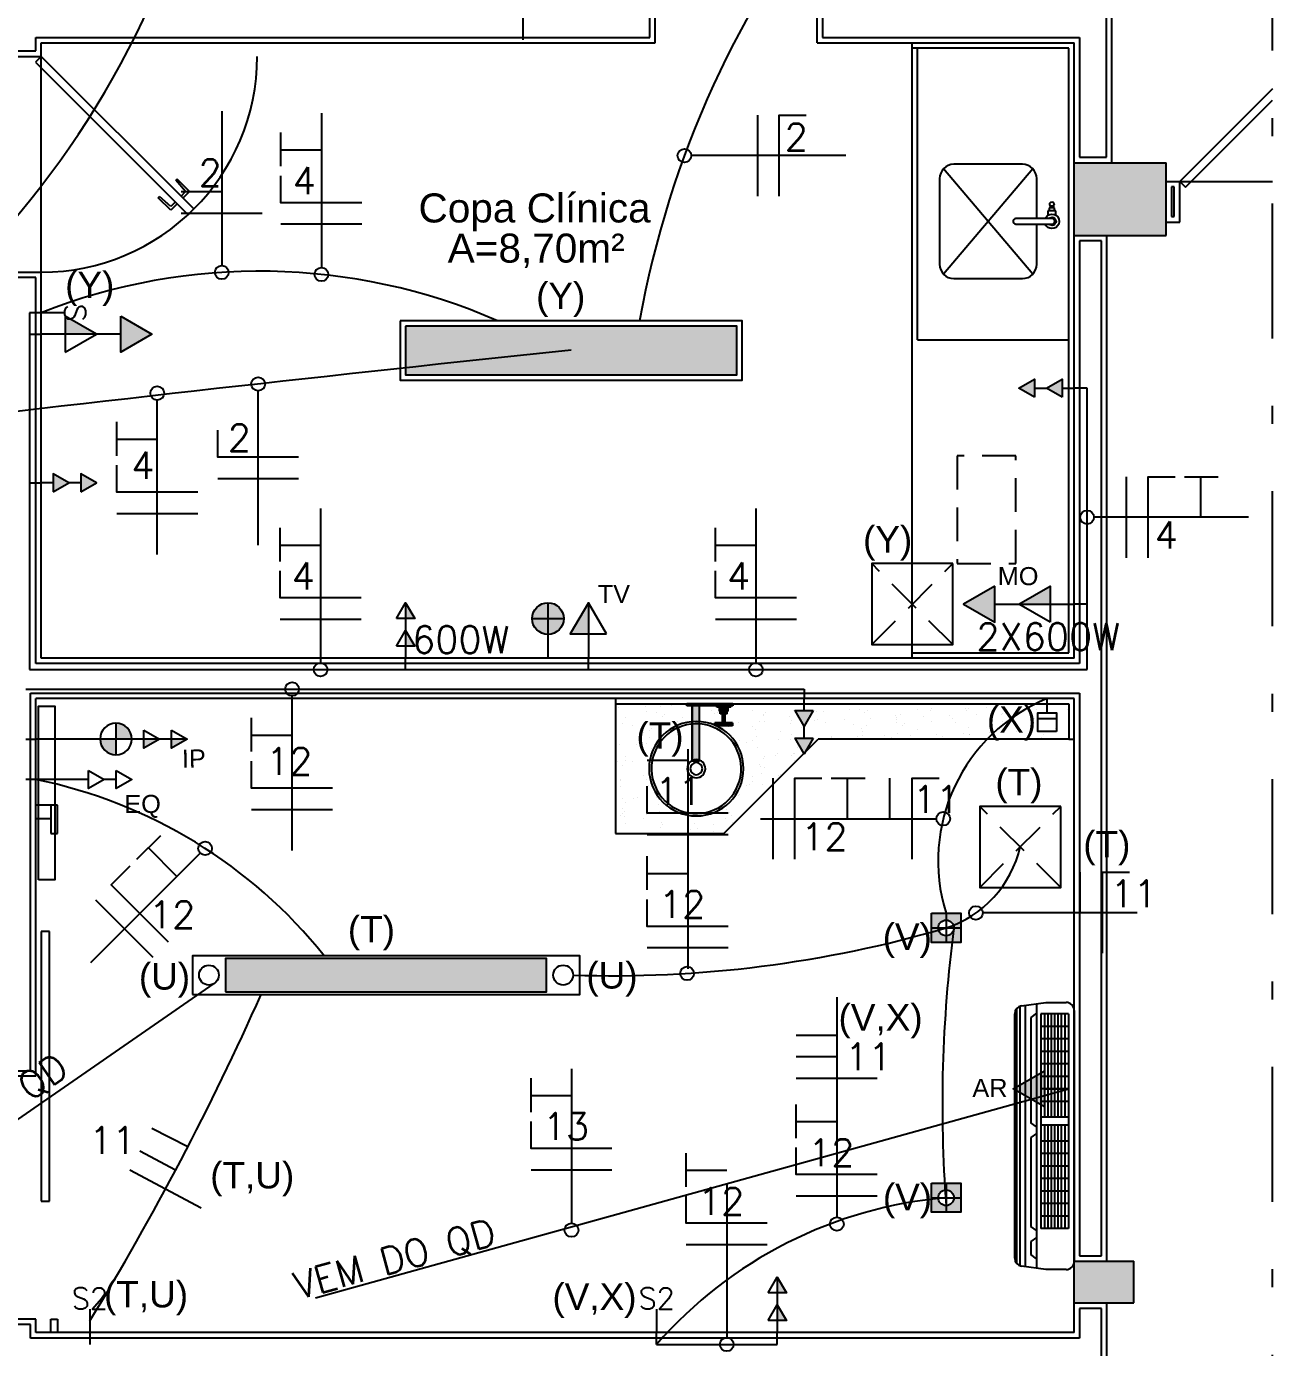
# Model space of a CAD drawing. Header units: millimetres. Extents: x 3082 to 3316, y 298 to 342.
# Drawn here: x 3160.4 to 3167.33, y 320.41 to 327.76 of the extents above; entities that cross this region are included whole.
import ezdxf
from ezdxf.enums import TextEntityAlignment as Align

# ---------------------------------------------------------------- set-up
doc = ezdxf.new("R2010")
doc.units = ezdxf.units.MM
doc.header["$MEASUREMENT"] = 0
for name, pattern in [('CONTINU', [0]), ('DASHDOT', [1, 0.5, -0.25, 0, -0.25]), ('HIDDEN', [0.375, 0.25, -0.125]), ('HIDDEN2', [0.1875, 0.125, -0.0625])]:
    doc.linetypes.add(name, pattern=pattern)
for name, color, linetype in [('-HIDRO', 8, 'CONTINUOUS'), ('A-TXT-Y', 8, 'CONTINUOUS'), ('eletroduto parede e teto', 2, 'CONTINU'), ('Especificações', 3, 'CONTINUOUS'), ('FIACAO', 1, 'CONTINUOUS'), ('PENA 03', 3, 'CONTINUOUS'), ('PL09', 9, 'CONTINUOUS'), ('PL3', 3, 'CONTINUOUS'), ('Pontos Elétricos', 3, 'CONTINUOUS'), ('Pontos Elétricos e Luminotécnica', 3, 'CONTINUOUS'), ('Pontos Luminotécnicos', 3, 'CONTINUOUS'), ('TEXTO', 2, 'CONTINUOUS'), ('TXT_0', 7, 'CONTINUOUS')]:
    doc.layers.add(name, color=color, linetype=linetype)
doc.styles.add('ARIAL', font='arial.ttf', dxfattribs={"height": 2})
doc.styles.add('ROMANS', font='romans.shx', dxfattribs={"height": 0.1})

# ---------------------------------------------------------------- blocks, each defined once
blk = doc.blocks.new('TOMADA DUPLA BAIXA.01')
at = {"layer": 'PL3'}
for p, q in [((-0.1472, 0), (-0.1026, 0)), ((-0.0446, 0), (0, 0))]:
    blk.add_line(p, q, dxfattribs=at)
for points in [[(-0.1472, 0.0335), (-0.2051, 0), (-0.1472, -0.0335)], [(-0.0446, 0.0335), (-0.1026, 0), (-0.0446, -0.0335)]]:
    blk.add_lwpolyline(points, close=True, dxfattribs=at)
blk = doc.blocks.new('POMNTO DUPLO1.15')
at = {"layer": 'Pontos Elétricos'}
h = blk.add_hatch(color=251, dxfattribs=at)
h.dxf.hatch_style = 1
h.paths.add_polyline_path([(0, 0.1026), (0, 0.0446), (0.0335, 0.0446)])
h.paths.add_polyline_path([(0, 0.2051), (0, 0.1472), (0.0335, 0.1472)])
at = {"layer": 'PL3'}
for p, q in [((0, 0.2051), (0, 0.1026)), ((0, 0.1026), (0, 0))]:
    blk.add_line(p, q, dxfattribs=at)
for points in [[(-0.0335, 0.1472), (0, 0.2051), (0.0335, 0.1472)], [(-0.0335, 0.0446), (0, 0.1026), (0.0335, 0.0446)]]:
    blk.add_lwpolyline(points, close=True, dxfattribs=at)
blk = doc.blocks.new('tomada alta.01')
at = {"layer": 'Pontos Elétricos'}
h = blk.add_hatch(color=251, dxfattribs=at)
h.dxf.hatch_style = 1
h.paths.add_polyline_path([(-0.1026, 0), (-0.0446, 0.0335), (-0.0446, -0.0335)])
h.paths.add_polyline_path([(-0.2051, 0), (-0.1472, 0.0335), (-0.1472, -0.0335)])
at = {"layer": 'PL3'}
for p, q in [((-0.1472, 0), (-0.1026, 0)), ((-0.0446, 0), (0, 0))]:
    blk.add_line(p, q, dxfattribs=at)
for points in [[(-0.1472, 0.0335), (-0.2051, 0), (-0.1472, -0.0335)], [(-0.0446, 0.0335), (-0.1026, 0), (-0.0446, -0.0335)]]:
    blk.add_lwpolyline(points, close=True, dxfattribs=at)
blk = doc.blocks.new('Tomada Alta')
at = {"layer": 'PL09'}
blk.add_hatch(color=251, dxfattribs=at).paths.add_polyline_path([(0, 0.08), (0.06, 0.08), (0, 0.1839)])
at = {"layer": 'PL3'}
blk.add_line((0, 0.1839), (0, 0), dxfattribs=at)
blk.add_lwpolyline([(-0.06, 0.08), (0, 0.1839), (0.06, 0.08)], close=True, dxfattribs=at)
blk = doc.blocks.new('tomada simples alta.01')
at = {"layer": 'PL09'}
blk.add_hatch(color=251, dxfattribs=at).paths.add_polyline_path([(-0.0892, 0.0669), (-0.0892, -0.0669), (-0.2051, 0)])
at = {"layer": 'PL3'}
blk.add_line((-0.0892, 0), (0, 0), dxfattribs=at)
blk.add_lwpolyline([(-0.0892, 0.0669), (-0.2051, 0), (-0.0892, -0.0669)], close=True, dxfattribs=at)
blk = doc.blocks.new('logica alta.01')
at = {"layer": 'Pontos Elétricos'}
h = blk.add_hatch(color=251, dxfattribs=at)
h.dxf.hatch_style = 1
edge = h.paths.add_edge_path()
edge.add_arc((0.1465, 0), 0.0586, 0, 360)
for p, q in [((0.1465, 0.0586), (0.1465, -0.0586)), ((0.2051, 0), (0, 0))]:
    blk.add_line(p, q, dxfattribs=at)
blk.add_circle((0.1465, 0), 0.0586, dxfattribs=at)
blk = doc.blocks.new('antena alta.01')
at = {"layer": 'Pontos Elétricos'}
h = blk.add_hatch(color=251, dxfattribs=at)
h.dxf.hatch_style = 1
h.paths.add_polyline_path([(-0.1465, 0), (-0.0879, 0, -0.414214), (-0.1465, -0.0586)])
h.paths.add_polyline_path([(-0.1465, 0.0586), (-0.1465, 0), (-0.2051, 0, -0.414214)])
for p, q in [((-0.1465, 0.0586), (-0.1465, -0.0586)), ((-0.2051, 0), (0, 0))]:
    blk.add_line(p, q, dxfattribs=at)
blk.add_circle((-0.1465, 0), 0.0586, dxfattribs=at)
blk = doc.blocks.new('1111')
at = {"layer": 'Pontos Luminotécnicos'}
h = blk.add_hatch(color=9, dxfattribs=at)
h.dxf.hatch_style = 1
h.paths.add_polyline_path([(-1.3125, -0.134), (-0.1225, -0.134), (-0.1225, -0.01), (-1.3125, -0.01)])
for points in [[(-1.435, -0.144), (0, -0.144), (0, 0), (-1.435, 0)], [(-1.3125, -0.134), (-0.1225, -0.134), (-0.1225, -0.01), (-1.3125, -0.01)]]:
    blk.add_lwpolyline(points, close=True, dxfattribs=at)
for centre in [(-1.37375, -0.072), (-0.06125, -0.072)]:
    blk.add_circle(centre, 0.03675, dxfattribs=at)
blk = doc.blocks.new('FACHO ABERTO.01')
at = {"layer": 'Pontos Luminotécnicos'}
h = blk.add_hatch(color=9, dxfattribs=at)
h.dxf.hatch_style = 1
h.paths.add_polyline_path([(0, 0.0675), (-0.0675, 0.0675), (-0.0675, 0), (-0.0361, 0, -0.414214), (0, 0.0361)])
h.paths.add_polyline_path([(0.0675, 0.0675), (0, 0.0675), (0, 0.0361, -0.414214), (0.0361, 0), (0.0675, 0)])
h.paths.add_polyline_path([(0.0675, 0), (0.0361, 0, -0.414214), (0, -0.0361), (0, -0.0675), (0.0675, -0.0675)])
h.paths.add_polyline_path([(0, -0.0361, -0.414214), (-0.0361, 0), (-0.0675, 0), (-0.0675, -0.0675), (0, -0.0675)])
for p, q in [((0, 0.0675), (0, -0.0675)), ((-0.0675, 0), (0.0675, 0))]:
    blk.add_line(p, q, dxfattribs=at)
blk.add_lwpolyline([(-0.0675, 0.0675), (0.0675, 0.0675), (0.0675, -0.0675), (-0.0675, -0.0675)], close=True, dxfattribs=at)
blk.add_circle((0, 0), 0.0361, dxfattribs=at)
blk = doc.blocks.new('PONTO PERFIL.01')
at = {"layer": 'Especificações'}
h = blk.add_hatch(dxfattribs=at)
h.set_pattern_fill('ANGLE', color=9)
h.set_pattern_definition([(0, (-4765.716, 106.664), (0, 6.985), [5.08, -1.905]), (90, (-4765.716, 106.664), (-6.985, 4e-16), [5.08, -1.905])])
h.paths.add_polyline_path([(-1.75, 6.12), (1.75, 6.12), (1.75, 2.62), (-1.75, 2.62)])
at = {"layer": 'PL3'}
blk.add_line((0, 2.62), (0, 0), dxfattribs=at)
at = {"layer": 'Pontos Luminotécnicos'}
blk.add_lwpolyline([(-1.75, 6.12), (1.75, 6.12), (1.75, 2.62), (-1.75, 2.62)], close=True, dxfattribs=at)
blk = doc.blocks.new('LUMINÁRIA.04')
at = {"layer": 'Pontos Luminotécnicos', "ltscale": 0.05}
h = blk.add_hatch(color=9, dxfattribs=at)
h.dxf.hatch_style = 1
h.paths.add_polyline_path([(0.02, 0.2), (0.02, 0.02), (1.247, 0.02), (1.247, 0.2)])
for points in [[(0, 0.22), (0, 0), (1.267, 0), (1.267, 0.22)], [(0.02, 0.2), (0.02, 0.02), (1.247, 0.02), (1.247, 0.2)]]:
    blk.add_lwpolyline(points, close=True, dxfattribs=at)
blk = doc.blocks.new('EXAUSTOR.02')
at = {"layer": 'Pontos Luminotécnicos', "color": 6, "linetype": 'HIDDEN', "ltscale": 0.5}
for p, q in [((0.15, -0.15), (-0.15, 0.15)), ((-0.15, -0.15), (0.15, 0.15))]:
    blk.add_line(p, q, dxfattribs=at)
at = {"layer": 'Pontos Luminotécnicos', "ltscale": 0.5}
blk.add_lwpolyline([(0.15, 0.15), (-0.15, 0.15), (-0.15, -0.15), (0.15, -0.15)], close=True, dxfattribs=at)
blk = doc.blocks.new('eletrico')
at = {"layer": '-HIDRO'}
h = blk.add_hatch(color=256, dxfattribs=at)
h.dxf.hatch_style = 1
h.paths.add_polyline_path([(5.718, 3.99), (5.377, 3.99), (5.377, 3.72), (5.718, 3.72)])
h = blk.add_hatch(color=256, dxfattribs=at)
h.dxf.hatch_style = 1
h.paths.add_polyline_path([(3.9418, 1.984), (3.9757, 1.984), (3.9757, 1.9775), (3.9418, 1.9775)])
h = blk.add_hatch(color=256, dxfattribs=at)
h.dxf.hatch_style = 1
h.paths.add_polyline_path([(3.9626, 1.9775), (3.9888, 1.9775), (3.9888, 1.7718), (3.9757, 1.7711), (3.9626, 1.7718)])
h = blk.add_hatch(color=256, dxfattribs=at)
h.dxf.hatch_style = 1
h.paths.add_polyline_path([(3.9757, 1.984), (4.1126, 1.984), (4.1126, 1.9775), (3.9757, 1.9775)])
h = blk.add_hatch(color=256, dxfattribs=at)
h.dxf.hatch_style = 1
h.paths.add_polyline_path([(4.0526, 1.9775), (4.1046, 1.9775), (4.1046, 1.9723), (4.0526, 1.9723)])
h = blk.add_hatch(color=256, dxfattribs=at)
h.dxf.hatch_style = 1
h.paths.add_polyline_path([(4.0624, 1.9723), (4.0948, 1.9723), (4.0948, 1.9576), (4.0624, 1.9576)])
h = blk.add_hatch(color=256, dxfattribs=at)
h.dxf.hatch_style = 1
h.paths.add_polyline_path([(4.0462, 1.9137), (4.0726, 1.9137), (4.0728, 1.9028), (4.0464, 1.9028)])
h = blk.add_hatch(color=256, dxfattribs=at)
h.dxf.hatch_style = 1
h.paths.add_polyline_path([(4.0657, 1.9576), (4.0915, 1.9576), (4.0915, 1.9476), (4.0657, 1.9476)])
h = blk.add_hatch(color=256, dxfattribs=at)
h.dxf.hatch_style = 1
h.paths.add_polyline_path([(4.0732, 1.9137), (4.0841, 1.9137), (4.0839, 1.9028), (4.0734, 1.9028)])
h = blk.add_hatch(color=256, dxfattribs=at)
h.dxf.hatch_style = 1
h.paths.add_polyline_path([(4.0735, 1.9476), (4.0838, 1.9476), (4.0838, 1.9137), (4.0735, 1.9137)])
h = blk.add_hatch(color=256, dxfattribs=at)
h.dxf.hatch_style = 1
h.paths.add_polyline_path([(4.0846, 1.9137), (4.111, 1.9137), (4.1108, 1.9028), (4.0844, 1.9028)])
h = blk.add_hatch(color=256, dxfattribs=at)
h.dxf.hatch_style = 1
h.paths.add_polyline_path([(5.598, -0.081), (5.377, -0.081), (5.377, -0.236), (5.598, -0.236)])
at = {"layer": '-HIDRO', "linetype": 'DASHDOT'}
blk.add_line((6.112, -7.328), (6.112, 6.917), dxfattribs=at)
blk.add_line((6.112, -7.328), (6.112, 6.917), dxfattribs=at)
at = {"layer": '-HIDRO'}
for p, q in [((5.497, 4.01), (5.497, 5.891)), ((5.517, 3.99), (5.517, 5.871)), ((3.805, 4.454), (3.805, 4.564)), ((3.825, 4.434), (3.825, 4.584)), ((4.425, 4.434), (4.425, 4.584)), ((4.445, 4.564), (4.445, 4.454)), ((1.53, 4.404), (1.53, 4.454)), ((1.53, 4.454), (3.805, 4.454)), ((1.55, 4.384), (1.55, 4.434)), ((1.55, 4.434), (3.825, 4.434)), ((4.425, 4.434), (5.377, 4.434)), ((4.445, 4.454), (5.397, 4.454)), ((4.777, 4.414), (4.777, 4.434)), ((5.357, 4.414), (4.777, 4.414)), ((4.777, 2.174), (4.777, 4.414)), ((4.797, 3.334), (4.797, 4.414)), ((5.357, 2.174), (5.357, 4.414)), ((5.377, 2.154), (5.377, 4.434)), ((5.397, 4.454), (5.397, 4.01)), ((1.4, 4.384), (1.55, 4.384)), ((1.42, 4.404), (1.53, 4.404)), ((1.55, 4.384), (1.5288, 4.3628)), ((1.5288, 4.3628), (2.0945, 3.7971)), ((1.55, 3.584), (1.55, 4.384)), ((2.1157, 3.8183), (1.55, 4.384)), ((6.112, 4.264), (5.768, 3.92)), ((5.7892, 3.8988), (6.112, 4.2216)), ((5.224, 3.5773), (4.8925, 3.9672)), ((5.224, 3.9672), (4.8925, 3.5773)), ((5.1853, 3.984), (4.9312, 3.984)), ((5.377, 3.99), (5.718, 3.99)), ((5.397, 4.01), (5.497, 4.01)), ((5.718, 3.72), (5.718, 3.99)), ((2.0534, 3.9292), (2.0487, 3.9246)), ((2.0848, 3.8828), (2.0487, 3.9246)), ((2.0994, 3.8832), (2.0534, 3.9292)), ((4.8782, 3.9311), (4.8782, 3.6134)), ((5.2382, 3.7828), (5.2382, 3.9311)), ((5.718, 3.92), (5.768, 3.92)), ((5.768, 3.77), (5.768, 3.92)), ((5.768, 3.92), (6.112, 3.92)), ((5.768, 3.92), (5.7892, 3.8988)), ((2.068, 3.866), (2.0848, 3.8828)), ((2.0751, 3.8589), (2.0994, 3.8832)), ((5.748, 3.9), (5.738, 3.9)), ((5.738, 3.9), (5.738, 3.79)), ((5.748, 3.79), (5.748, 3.9)), ((1.9836, 3.8594), (1.9882, 3.8641)), ((2.0296, 3.8134), (1.9836, 3.8594)), ((2.03, 3.828), (1.9882, 3.8641)), ((2.0539, 3.8377), (2.0296, 3.8134)), ((2.0468, 3.8448), (2.03, 3.828)), ((2.0945, 3.7971), (2.1157, 3.8183)), ((5.738, 3.79), (5.748, 3.79)), ((5.2382, 3.6134), (5.2382, 3.7617)), ((5.718, 3.77), (5.768, 3.77)), ((5.377, 3.72), (5.718, 3.72)), ((5.478, 3.7), (5.397, 3.7)), ((5.397, 3.7), (5.397, 2.134)), ((5.478, -0.061), (5.478, 3.7)), ((5.498, -0.081), (5.498, 3.72)), ((1.4, 3.584), (1.55, 3.584)), ((1.55, 2.154), (1.55, 3.584)), ((1.53, 3.564), (1.42, 3.564)), ((1.53, 2.134), (1.53, 3.564)), ((4.9312, 3.5605), (5.1853, 3.5605)), ((4.797, 3.334), (5.357, 3.334)), ((4.777, 2.154), (4.777, 2.174)), ((4.777, 2.174), (5.357, 2.174)), ((5.397, 2.134), (1.53, 2.134)), ((5.377, 2.154), (1.55, 2.154)), ((1.51, 0.624), (1.51, 2.024)), ((1.51, 2.024), (5.397, 2.024)), ((5.397, 2.024), (5.397, -0.061)), ((5.377, 2.004), (1.53, 2.004)), ((1.53, 0.604), (1.53, 2.004)), ((3.677, 2.004), (3.677, 1.984)), ((3.677, 1.984), (3.677, 1.504)), ((3.677, 1.984), (5.357, 1.984)), ((3.689, 1.9709), (3.689, 1.9709)), ((3.7869, 1.9741), (3.7869, 1.9741)), ((3.8428, 1.9752), (3.8428, 1.9752)), ((3.8848, 1.9773), (3.8848, 1.9773)), ((3.9827, 1.9805), (3.9827, 1.9805)), ((4.0344, 1.9587), (4.0344, 1.9587)), ((4.0524, 1.9799), (4.0524, 1.9799)), ((4.0805, 1.9837), (4.0805, 1.9837)), ((4.1867, 1.959), (4.1867, 1.959)), ((4.3382, 1.9597), (4.3382, 1.9597)), ((4.3519, 1.9811), (4.3519, 1.9811)), ((4.4465, 1.9836), (4.4465, 1.9836)), ((4.5435, 1.9646), (4.5435, 1.9646)), ((4.5808, 1.9627), (4.5808, 1.9627)), ((4.6095, 1.9603), (4.6095, 1.9603)), ((4.7959, 1.9623), (4.7959, 1.9623)), ((4.844, 1.961), (4.844, 1.961)), ((4.8474, 1.9656), (4.8474, 1.9656)), ((4.9748, 1.9665), (4.9748, 1.9665)), ((4.9849, 1.9673), (4.9849, 1.9673)), ((5.0527, 1.9705), (5.0527, 1.9705)), ((5.1713, 1.9692), (5.1713, 1.9692)), ((5.2381, 1.9647), (5.2381, 1.9647)), ((5.3517, 1.9648), (5.3517, 1.9648)), ((5.3565, 1.9715), (5.3565, 1.9715)), ((5.357, 1.984), (5.357, 1.8537)), ((5.377, -0.346), (5.377, 2.004)), ((3.7019, 1.9127), (3.7019, 1.9127)), ((3.7156, 1.9341), (3.7156, 1.9341)), ((3.7926, 1.9552), (3.7926, 1.9552)), ((3.8291, 1.9537), (3.8291, 1.9537)), ((3.8501, 1.9371), (3.8501, 1.9371)), ((3.8587, 1.9464), (3.8587, 1.9464)), ((3.9072, 1.9176), (3.9072, 1.9176)), ((3.927, 1.933), (3.927, 1.933)), ((4.0352, 1.9119), (4.0352, 1.9119)), ((4.0451, 1.9484), (4.0451, 1.9484)), ((4.0559, 1.9534), (4.0559, 1.9534)), ((4.0613, 1.9121), (4.0613, 1.9121)), ((4.1331, 1.9151), (4.1331, 1.9151)), ((4.211, 1.9186), (4.211, 1.9186)), ((4.2247, 1.94), (4.2247, 1.94)), ((4.2255, 1.944), (4.2255, 1.944)), ((4.231, 1.9183), (4.231, 1.9183)), ((4.2341, 1.9534), (4.2341, 1.9534)), ((4.3211, 1.9368), (4.3211, 1.9368)), ((4.3246, 1.9103), (4.3246, 1.9103)), ((4.3289, 1.9215), (4.3289, 1.9215)), ((4.4163, 1.9236), (4.4163, 1.9236)), ((4.4205, 1.9554), (4.4205, 1.9554)), ((4.4268, 1.9247), (4.4268, 1.9247)), ((4.45, 1.9572), (4.45, 1.9572)), ((4.4554, 1.9159), (4.4554, 1.9159)), ((4.5246, 1.9279), (4.5246, 1.9279)), ((4.6009, 1.951), (4.6009, 1.951)), ((4.6225, 1.9311), (4.6225, 1.9311)), ((4.7152, 1.9406), (4.7152, 1.9406)), ((4.7187, 1.9141), (4.7187, 1.9141)), ((4.7202, 1.9245), (4.7202, 1.9245)), ((4.7204, 1.9343), (4.7204, 1.9343)), ((4.7338, 1.946), (4.7338, 1.946)), ((4.7495, 1.9117), (4.7495, 1.9117)), ((4.8183, 1.9375), (4.8183, 1.9375)), ((4.8495, 1.9197), (4.8495, 1.9197)), ((4.9162, 1.9407), (4.9162, 1.9407)), ((4.9254, 1.9295), (4.9254, 1.9295)), ((4.9358, 1.9137), (4.9358, 1.9137)), ((4.9763, 1.9579), (4.9763, 1.9579)), ((5.0141, 1.9439), (5.0141, 1.9439)), ((5.1093, 1.9443), (5.1093, 1.9443)), ((5.1119, 1.9471), (5.1119, 1.9471)), ((5.1128, 1.9179), (5.1128, 1.9179)), ((5.1157, 1.9108), (5.1157, 1.9108)), ((5.1249, 1.9187), (5.1249, 1.9187)), ((5.2098, 1.9503), (5.2098, 1.9503)), ((5.2293, 1.9304), (5.2293, 1.9304)), ((5.2429, 1.9519), (5.2429, 1.9519)), ((5.2436, 1.9234), (5.2436, 1.9234)), ((5.3077, 1.9535), (5.3077, 1.9535)), ((5.3112, 1.9206), (5.3112, 1.9206)), ((3.7416, 1.9023), (3.7416, 1.9023)), ((3.78, 1.8766), (3.78, 1.8766)), ((3.8017, 1.8862), (3.8017, 1.8862)), ((3.8096, 1.8929), (3.8096, 1.8929)), ((3.8395, 1.9055), (3.8395, 1.9055)), ((4.0975, 1.899), (4.0975, 1.899)), ((4.185, 1.8998), (4.185, 1.8998)), ((4.1958, 1.89), (4.1958, 1.89)), ((4.1992, 1.8635), (4.1992, 1.8635)), ((4.2891, 1.8825), (4.2891, 1.8825)), ((4.33, 1.869), (4.33, 1.869)), ((4.3655, 1.8954), (4.3655, 1.8954)), ((4.3741, 1.9048), (4.3741, 1.9048)), ((4.4794, 1.8639), (4.4794, 1.8639)), ((4.5604, 1.9068), (4.5604, 1.9068)), ((4.5749, 1.8624), (4.5749, 1.8624)), ((4.5898, 1.8937), (4.5898, 1.8937)), ((4.593, 1.8835), (4.593, 1.8835)), ((4.5933, 1.8673), (4.5933, 1.8673)), ((4.6066, 1.9049), (4.6066, 1.9049)), ((4.6728, 1.8656), (4.6728, 1.8656)), ((4.7241, 1.8728), (4.7241, 1.8728)), ((4.7409, 1.9024), (4.7409, 1.9024)), ((4.7707, 1.8688), (4.7707, 1.8688)), ((4.7982, 1.8884), (4.7982, 1.8884)), ((4.8685, 1.872), (4.8685, 1.872)), ((4.8895, 1.8631), (4.8895, 1.8631)), ((4.9664, 1.8752), (4.9664, 1.8752)), ((4.9839, 1.8975), (4.9839, 1.8975)), ((4.9874, 1.871), (4.9874, 1.871)), ((4.9885, 1.8698), (4.9885, 1.8698)), ((5.0643, 1.8784), (5.0643, 1.8784)), ((5.0758, 1.8651), (5.0758, 1.8651)), ((5.1021, 1.8894), (5.1021, 1.8894)), ((5.1163, 1.9093), (5.1163, 1.9093)), ((5.1182, 1.8766), (5.1182, 1.8766)), ((5.1622, 1.8816), (5.1622, 1.8816)), ((5.2563, 1.8607), (5.2563, 1.8607)), ((5.2601, 1.8848), (5.2601, 1.8848)), ((5.2649, 1.8701), (5.2649, 1.8701)), ((5.3074, 1.8944), (5.3074, 1.8944)), ((3.6798, 1.8129), (3.6798, 1.8129)), ((3.694, 1.8336), (3.694, 1.8336)), ((3.7547, 1.833), (3.7547, 1.833)), ((3.7633, 1.8423), (3.7633, 1.8423)), ((3.7918, 1.8368), (3.7918, 1.8368)), ((3.8051, 1.8597), (3.8051, 1.8597)), ((3.8106, 1.8184), (3.8106, 1.8184)), ((4.0784, 1.504), (4.4281, 1.8537)), ((4.1301, 1.8399), (4.1301, 1.8399)), ((4.1387, 1.8493), (4.1387, 1.8493)), ((4.1619, 1.8415), (4.1619, 1.8415)), ((4.1834, 1.8496), (4.1834, 1.8496)), ((4.2047, 1.8222), (4.2047, 1.8222)), ((4.2813, 1.8528), (4.2813, 1.8528)), ((4.325, 1.8512), (4.325, 1.8512)), ((4.3522, 1.8229), (4.3522, 1.8229)), ((4.3791, 1.856), (4.3791, 1.856)), ((5.357, 1.8537), (4.4281, 1.8537)), ((4.477, 1.8592), (4.477, 1.8592)), ((4.5141, 1.8562), (4.5141, 1.8562)), ((4.7004, 1.8582), (4.7004, 1.8582)), ((4.8809, 1.8538), (4.8809, 1.8538)), ((5.2527, 1.8544), (5.2527, 1.8544)), ((5.357, 1.8537), (5.377, 1.8537)), ((3.6852, 1.7716), (3.6852, 1.7716)), ((3.7142, 1.7888), (3.7142, 1.7888)), ((3.7159, 1.7759), (3.7159, 1.7759)), ((3.741, 1.7724), (3.741, 1.7724)), ((4.225, 1.7818), (4.225, 1.7818)), ((4.2304, 1.7884), (4.2304, 1.7884)), ((4.2701, 1.7913), (4.2701, 1.7913)), ((4.2787, 1.8007), (4.2787, 1.8007)), ((4.3283, 1.7916), (4.3283, 1.7916)), ((4.3385, 1.8015), (4.3385, 1.8015)), ((4.3391, 1.8), (4.3391, 1.8)), ((4.3426, 1.7736), (4.3426, 1.7736)), ((3.7022, 1.7545), (3.7022, 1.7545)), ((3.7803, 1.7184), (3.7803, 1.7184)), ((4.1851, 1.7167), (4.1851, 1.7167)), ((4.2113, 1.7604), (4.2113, 1.7604)), ((4.2138, 1.7532), (4.2138, 1.7532)), ((4.2172, 1.7268), (4.2172, 1.7268)), ((4.2296, 1.7471), (4.2296, 1.7471)), ((4.2829, 1.7199), (4.2829, 1.7199)), ((4.2894, 1.7243), (4.2894, 1.7243)), ((3.6943, 1.7026), (3.6943, 1.7026)), ((3.6957, 1.7007), (3.6957, 1.7007)), ((3.6978, 1.6762), (3.6978, 1.6762)), ((3.7935, 1.7039), (3.7935, 1.7039)), ((3.7993, 1.6802), (3.7993, 1.6802)), ((3.8079, 1.6896), (3.8079, 1.6896)), ((4.1622, 1.6833), (4.1622, 1.6833)), ((4.1747, 1.6872), (4.1747, 1.6872)), ((4.1833, 1.6966), (4.1833, 1.6966)), ((4.2227, 1.6855), (4.2227, 1.6855)), ((3.7032, 1.6349), (3.7032, 1.6349)), ((3.7161, 1.6177), (3.7161, 1.6177)), ((3.7459, 1.6352), (3.7459, 1.6352)), ((3.7588, 1.6361), (3.7588, 1.6361)), ((3.8297, 1.6373), (3.8297, 1.6373)), ((4.1342, 1.643), (4.1342, 1.643)), ((4.1374, 1.648), (4.1374, 1.648)), ((1.61, 1.609), (1.53, 1.609)), ((1.585, 1.609), (1.585, 1.504)), ((1.61, 1.504), (1.61, 1.609)), ((3.695, 1.5707), (3.695, 1.5707)), ((3.7025, 1.5963), (3.7025, 1.5963)), ((3.7039, 1.5761), (3.7039, 1.5761)), ((3.7125, 1.5855), (3.7125, 1.5855)), ((3.7929, 1.5739), (3.7929, 1.5739)), ((3.8377, 1.6127), (3.8377, 1.6127)), ((3.8411, 1.5863), (3.8411, 1.5863)), ((3.8908, 1.5771), (3.8908, 1.5771)), ((4.0793, 1.5831), (4.0793, 1.5831)), ((4.0866, 1.5835), (4.0866, 1.5835)), ((4.0879, 1.5924), (4.0879, 1.5924)), ((4.0981, 1.5826), (4.0981, 1.5826)), ((4.1064, 1.5696), (4.1064, 1.5696)), ((1.53, 1.559), (1.585, 1.559)), ((3.7123, 1.5659), (3.7123, 1.5659)), ((3.7158, 1.5394), (3.7158, 1.5394)), ((3.7806, 1.5602), (3.7806, 1.5602)), ((3.8439, 1.5275), (3.8439, 1.5275)), ((3.8466, 1.545), (3.8466, 1.545)), ((3.8525, 1.5369), (3.8525, 1.5369)), ((3.9572, 1.5202), (3.9572, 1.5202)), ((3.9708, 1.5416), (3.9708, 1.5416)), ((3.981, 1.5228), (3.981, 1.5228)), ((4.0388, 1.5389), (4.0388, 1.5389)), ((4.0844, 1.5612), (4.0844, 1.5612)), ((4.1099, 1.5432), (4.1099, 1.5432)), ((1.585, 1.504), (1.61, 1.504)), ((3.677, 1.504), (4.0784, 1.504)), ((3.8455, 1.5054), (3.8455, 1.5054)), ((3.9434, 1.5086), (3.9434, 1.5086)), ((4.0412, 1.5118), (4.0412, 1.5118)), ((1.55, 1.1408), (1.55, 0.1408)), ((1.58, 1.1408), (1.55, 1.1408)), ((1.58, 0.1408), (1.58, 1.1408)), ((1.53, 0.604), (1.4, 0.604)), ((1.42, 0.624), (1.51, 0.624)), ((1.55, 0.1408), (1.58, 0.1408)), ((5.377, -0.081), (5.598, -0.081)), ((5.397, -0.061), (5.478, -0.061)), ((5.598, -0.236), (5.598, -0.081)), ((5.377, -0.236), (5.598, -0.236)), ((5.498, -1.245), (5.498, -0.236)), ((5.478, -0.256), (5.397, -0.256)), ((5.397, -0.256), (5.397, -0.366)), ((5.478, -1.265), (5.478, -0.256)), ((1.53, -0.296), (1.4, -0.296)), ((1.51, -0.316), (1.42, -0.316)), ((1.51, -0.366), (1.51, -0.316)), ((1.53, -0.346), (1.53, -0.296)), ((1.585, -0.346), (1.585, -0.296)), ((1.585, -0.296), (1.61, -0.296)), ((1.61, -0.296), (1.61, -0.346)), ((5.397, -0.366), (1.51, -0.366)), ((5.377, -0.346), (1.53, -0.346))]:
    blk.add_line(p, q, dxfattribs=at)
at = {"layer": '-HIDRO', "linetype": 'CONTINU'}
for p, q in [((5.3046, 3.8225), (5.2846, 3.8225)), ((5.2846, 3.8225), (5.2846, 3.8115)), ((5.2886, 3.831), (5.2886, 3.8225)), ((5.3006, 3.831), (5.3006, 3.8225)), ((5.3046, 3.8115), (5.3046, 3.8225)), ((5.2696, 3.7828), (5.1609, 3.7828)), ((5.2837, 3.7828), (5.2696, 3.7828)), ((5.3093, 3.8115), (5.2798, 3.8115)), ((5.2798, 3.8115), (5.2798, 3.7951)), ((5.2946, 3.7828), (5.2837, 3.7828)), ((5.3093, 3.7951), (5.3093, 3.8115)), ((5.1609, 3.7622), (5.2946, 3.7622)), ((3.9418, 1.9775), (3.9418, 1.984)), ((4.1126, 1.984), (3.9418, 1.984)), ((4.1126, 1.9775), (3.9418, 1.9775)), ((3.9621, 1.7718), (3.9621, 1.9775)), ((3.9626, 1.7718), (3.9626, 1.9775)), ((3.9888, 1.7718), (3.9888, 1.9775)), ((3.9893, 1.7718), (3.9893, 1.9775)), ((4.0526, 1.9723), (4.0526, 1.9775)), ((4.1046, 1.9723), (4.0526, 1.9723)), ((4.0624, 1.9576), (4.0624, 1.9723)), ((4.0948, 1.9576), (4.0948, 1.9723)), ((4.1046, 1.9723), (4.1046, 1.9775)), ((4.1126, 1.984), (4.1126, 1.9775)), ((4.0726, 1.9137), (4.0462, 1.9137)), ((4.0464, 1.9028), (4.0462, 1.9137)), ((4.0948, 1.9576), (4.0624, 1.9576)), ((4.0657, 1.9476), (4.0657, 1.9576)), ((4.0915, 1.9476), (4.0657, 1.9476)), ((4.0728, 1.9137), (4.0726, 1.9137)), ((4.0728, 1.9028), (4.0726, 1.9137)), ((4.0731, 1.9137), (4.0728, 1.9137)), ((4.0732, 1.9137), (4.0731, 1.9137)), ((4.0841, 1.9137), (4.0732, 1.9137)), ((4.0732, 1.9137), (4.0732, 1.9137)), ((4.0734, 1.9028), (4.0732, 1.9137)), ((4.0735, 1.9137), (4.0735, 1.9476)), ((4.0838, 1.9137), (4.0838, 1.9476)), ((4.0841, 1.9137), (4.0839, 1.9028)), ((4.0844, 1.9137), (4.0841, 1.9137)), ((4.0841, 1.9137), (4.0841, 1.9137)), ((4.0841, 1.9137), (4.0841, 1.9137)), ((4.0846, 1.9137), (4.0844, 1.9028)), ((4.0846, 1.9137), (4.0844, 1.9137)), ((4.111, 1.9137), (4.0846, 1.9137)), ((4.0915, 1.9476), (4.0915, 1.9576)), ((4.111, 1.9137), (4.1108, 1.9028)), ((4.1108, 1.9028), (4.0464, 1.9028)), ((3.9622, 1.7716), (3.9621, 1.7718)), ((3.9626, 1.7718), (3.9621, 1.7718)), ((3.9624, 1.7714), (3.9622, 1.7716)), ((3.9626, 1.7713), (3.9624, 1.7714)), ((3.9626, 1.7718), (3.9626, 1.7717)), ((3.9757, 1.7711), (3.9626, 1.7718)), ((3.9626, 1.7717), (3.9626, 1.7716)), ((3.9626, 1.7715), (3.9626, 1.7716)), ((3.9626, 1.7716), (3.9626, 1.7716)), ((3.9626, 1.7715), (3.9626, 1.7715)), ((3.9626, 1.7714), (3.9626, 1.7715)), ((3.9626, 1.7714), (3.9626, 1.7714)), ((3.9626, 1.7714), (3.9626, 1.7714)), ((3.9626, 1.7714), (3.9626, 1.7714)), ((3.9626, 1.7714), (3.9626, 1.7714)), ((3.9626, 1.7714), (3.9626, 1.7714)), ((3.9626, 1.7714), (3.9626, 1.7714)), ((3.9626, 1.7713), (3.9626, 1.7714)), ((3.9757, 1.7706), (3.9626, 1.7713)), ((3.9626, 1.7713), (3.9626, 1.7713)), ((3.9626, 1.7713), (3.9626, 1.7713)), ((3.9626, 1.7713), (3.9626, 1.7713)), ((3.9888, 1.7718), (3.9757, 1.7711)), ((3.9888, 1.7713), (3.9757, 1.7706)), ((3.9757, 1.7709), (3.9757, 1.7711)), ((3.9757, 1.7709), (3.9757, 1.7711)), ((3.9757, 1.7707), (3.9757, 1.7709)), ((3.9757, 1.7707), (3.9757, 1.7709)), ((3.9757, 1.7706), (3.9757, 1.7707)), ((3.9757, 1.7706), (3.9757, 1.7707)), ((3.9893, 1.7718), (3.9888, 1.7718)), ((3.9888, 1.7717), (3.9888, 1.7718)), ((3.9888, 1.7716), (3.9888, 1.7717)), ((3.9888, 1.7715), (3.9888, 1.7716)), ((3.9888, 1.7716), (3.9888, 1.7716)), ((3.9888, 1.7716), (3.9888, 1.7716)), ((3.9888, 1.7714), (3.9888, 1.7715)), ((3.9888, 1.7713), (3.9891, 1.7714)), ((3.9888, 1.7714), (3.9888, 1.7714)), ((3.9888, 1.7714), (3.9888, 1.7714)), ((3.9888, 1.7714), (3.9888, 1.7714)), ((3.9888, 1.7714), (3.9888, 1.7714)), ((3.9888, 1.7714), (3.9888, 1.7714)), ((3.9888, 1.7714), (3.9888, 1.7714)), ((3.9888, 1.7714), (3.9888, 1.7713)), ((3.9888, 1.7713), (3.9888, 1.7713)), ((3.9888, 1.7713), (3.9888, 1.7713)), ((3.9891, 1.7714), (3.9892, 1.7716)), ((3.9892, 1.7716), (3.9893, 1.7718))]:
    blk.add_line(p, q, dxfattribs=at)
at = {"layer": '-HIDRO', "linetype": 'HIDDEN', "ltscale": 0.5}
for p, q in [((4.9429, 2.904), (4.9429, 2.504)), ((5.1611, 2.904), (4.9429, 2.904)), ((5.1611, 2.504), (5.1611, 2.904)), ((4.9429, 2.504), (5.1611, 2.504))]:
    blk.add_line(p, q, dxfattribs=at)
at = {"layer": '-HIDRO', "ltscale": 0.5}
for p, q in [((5.157, -0.0706), (5.157, 0.8356)), ((5.1629, 0.8534), (5.1629, -0.0884)), ((5.1761, 0.8635), (5.1761, -0.0985)), ((5.1818, 0.8651), (5.272, 0.8775)), ((5.1958, 0.867), (5.1958, -0.102)), ((5.237, 0.8375), (5.2168, 0.822)), ((5.237, 0.8727), (5.237, -0.1077)), ((5.3558, 0.835), (5.254, 0.835)), ((5.254, 0.835), (5.254, 0.5575)), ((5.2665, 0.835), (5.2665, 0.4525)), ((5.272, 0.8775), (5.347, 0.8775)), ((5.279, 0.835), (5.279, 0.4525)), ((5.2915, 0.835), (5.2915, 0.4525)), ((5.304, 0.835), (5.304, 0.4525)), ((5.3165, 0.835), (5.3165, 0.4525)), ((5.3286, 0.835), (5.3286, 0.4525)), ((5.3426, 0.835), (5.3426, 0.4525)), ((5.3558, 0.835), (5.3558, 0.5575)), ((5.377, 0.8475), (5.377, -0.0825)), ((5.2168, 0.822), (5.2168, 0.432)), ((5.3558, 0.7887), (5.254, 0.7887)), ((5.3558, 0.7425), (5.254, 0.7425)), ((5.3558, 0.6962), (5.254, 0.6962)), ((5.3558, 0.65), (5.254, 0.65)), ((5.3558, 0.6037), (5.254, 0.6037)), ((5.254, 0.5575), (5.254, 0.04)), ((5.3558, 0.5575), (5.254, 0.5575)), ((5.3558, 0.5575), (5.3558, 0.04)), ((5.3558, 0.5112), (5.254, 0.5112)), ((5.3558, 0.4525), (5.254, 0.4525)), ((5.237, 0.4166), (5.2168, 0.432)), ((5.237, 0.3921), (5.2168, 0.3766)), ((5.3558, 0.4225), (5.254, 0.4225)), ((5.2665, 0.4225), (5.2665, 0.04)), ((5.279, 0.4225), (5.279, 0.04)), ((5.2915, 0.4225), (5.2915, 0.04)), ((5.304, 0.4225), (5.304, 0.04)), ((5.3165, 0.4225), (5.3165, 0.04)), ((5.3286, 0.4225), (5.3286, 0.04)), ((5.3426, 0.4225), (5.3426, 0.04)), ((5.2168, 0.3766), (5.2168, 0.0475)), ((5.3558, 0.3637), (5.254, 0.3637)), ((5.3558, 0.3175), (5.254, 0.3175)), ((5.3558, 0.2712), (5.254, 0.2712)), ((5.3558, 0.225), (5.254, 0.225)), ((5.3558, 0.1787), (5.254, 0.1787)), ((5.3558, 0.1325), (5.254, 0.1325)), ((5.3558, 0.0862), (5.254, 0.0862)), ((5.237, 0.032), (5.2168, 0.0475)), ((5.237, 0.0069), (5.2168, -0.0085)), ((5.3558, 0.04), (5.254, 0.04)), ((5.2168, -0.0085), (5.2168, -0.057)), ((5.237, -0.0725), (5.2168, -0.057)), ((5.272, -0.1125), (5.1818, -0.1001)), ((5.347, -0.1125), (5.272, -0.1125))]:
    blk.add_line(p, q, dxfattribs=at)
at = {"layer": '-HIDRO'}
for centre, radius, start, end in [((1.55, 4.384), 0.8, 270, 0), ((4.9312, 3.9311), 0.0529, 90, 180), ((5.1853, 3.9311), 0.0529, 0, 90), ((4.9312, 3.6134), 0.0529, 180, 270), ((5.1853, 3.6134), 0.0529, 270, 0), ((3.977, 1.744), 0.175, 0, 180), ((3.977, 1.744), 0.1662, 175.6056, 175.459), ((3.977, 1.744), 0.0335, 0, 180), ((3.977, 1.744), 0.0225, 0, 180), ((3.977, 1.744), 0.175, 180, 0), ((3.977, 1.744), 0.0335, 180, 0), ((3.977, 1.744), 0.0225, 180, 0)]:
    blk.add_arc(centre, radius, start, end, dxfattribs=at)
at = {"layer": '-HIDRO', "linetype": 'CONTINU', "extrusion": (0, 0, -1)}
for centre, radius, start, end in [((-5.2946, 3.8363), 0.008, 318.5904, 90), ((-5.2946, 3.8363), 0.008, 270, 318.5904), ((-5.2946, 3.8363), 0.008, 90, 221.4096), ((-5.2946, 3.8363), 0.008, 221.4096, 270), ((-5.2946, 3.7725), 0.027, 22.4831, 56.8867), ((-5.2946, 3.7725), 0.027, 56.8867, 123.1133), ((-5.2946, 3.7725), 0.015, 43.4985, 316.5019), ((-5.2946, 3.7725), 0.027, 123.1133, 202.4831), ((-5.2946, 3.7725), 0.027, 202.4831, 337.5173)]:
    blk.add_arc(centre, radius, start, end, dxfattribs=at)
at = {"layer": '-HIDRO', "linetype": 'CONTINU'}
for centre, start, end in [((5.1609, 3.7725), 90, 270), ((5.2946, 3.7725), 270, 90)]:
    blk.add_arc(centre, 0.0103, start, end, dxfattribs=at)
at = {"layer": '-HIDRO', "ltscale": 0.5}
for centre, start, end in [((5.187, 0.8356), 100, 180), ((5.347, 0.8475), 0, 90), ((5.187, -0.0706), 180, 260), ((5.347, -0.0825), 270, 360)]:
    blk.add_arc(centre, 0.03, start, end, dxfattribs=at)
blk = doc.blocks.new('el')
at = {"layer": 'A-TXT-Y'}
blk.add_line((0, -0.5978), (0, -0.0254), dxfattribs=at)
blk.add_circle((0, 0), 0.0254, dxfattribs=at)
blk = doc.blocks.new('f_fnt')
at = {"layer": 'FIACAO'}
for points in [[(-0.08, -0.15), (-0.08, 0.15)], [(0, -0.15), (0, 0.15), (0.1, 0.15)], [(0.135, 0.15), (0.26, 0.15)], [(0.195, 0), (0.195, 0.15)]]:
    blk.add_lwpolyline(points, dxfattribs=at)
blk = doc.blocks.new('f_fr')
at = {"layer": 'FIACAO'}
for points in [[(-0.04, -0.15), (-0.04, 0.15)], [(0.04, 0), (0.04, 0.15)]]:
    blk.add_lwpolyline(points, dxfattribs=at)
blk = doc.blocks.new('f_nr')
at = {"layer": 'FIACAO'}
for points in [[(-0.0414, 0), (-0.0414, 0.1508)], [(0.0414, -0.1492), (0.0414, 0.1508), (0.1414, 0.1508)]]:
    blk.add_lwpolyline(points, dxfattribs=at)
blk = doc.blocks.new('f_fn')
at = {"layer": 'FIACAO'}
for points in [[(-0.04, -0.15), (-0.04, 0.15)], [(0.04, -0.15), (0.04, 0.15), (0.14, 0.15)]]:
    blk.add_lwpolyline(points, dxfattribs=at)
blk = doc.blocks.new('f_r')
at = {"layer": 'FIACAO'}
blk.add_lwpolyline([(0, 0), (0, 0.15)], dxfattribs=at)

msp = doc.modelspace()

# ---------------------------------------------------------------- linework, layer by layer
at = {"layer": 'A-TXT-Y'}
for p, q in [((3164.0766, 323.7392), (3164.0766, 322.5163)), ((3164.4809, 323.3515), (3165.4582, 323.3515)), ((3164.9048, 322.3596), (3164.9048, 321.1367))]:
    msp.add_line(p, q, dxfattribs=at)
for centre in [(3165.4962, 323.3515), (3164.0725, 322.492), (3164.9048, 321.0986)]:
    msp.add_circle(centre, 0.0381, dxfattribs=at)
at = {"layer": 'eletroduto parede e teto'}
for p, q in [((3160.4835, 326.1648), (3160.4186, 326.1648)), ((3160.4186, 326.1648), (3160.4186, 326.0448)), ((3160.4186, 326.0448), (3160.4835, 326.0448)), ((3160.4186, 326.0448), (3160.4186, 325.2185)), ((3166.2953, 325.7448), (3166.224, 325.7448)), ((3166.2953, 324.5448), (3166.2953, 325.7448)), ((3160.4186, 325.2185), (3160.4835, 325.2185)), ((3160.4186, 325.2185), (3160.4186, 324.1804)), ((3166.2953, 324.5448), (3166.224, 324.5448)), ((3166.2953, 324.1804), (3166.2953, 324.5448)), ((3162.5085, 324.1804), (3162.5085, 324.2448)), ((3163.524, 324.1804), (3163.524, 324.2448)), ((3160.4186, 324.1804), (3162.5085, 324.1804)), ((3162.5085, 324.1804), (3163.524, 324.1804)), ((3163.524, 324.1804), (3166.2953, 324.1804)), ((3160.3969, 324.0723), (3164.724, 324.0723)), ((3164.724, 324.0723), (3164.724, 324.0198)), ((3160.3969, 323.7948), (3160.4535, 323.7948)), ((3160.4535, 323.5698), (3160.3969, 323.5698)), ((3159.7599, 321.2703), (3161.4452, 322.436)), ((3162.0068, 320.6886), (3166.1922, 321.8501)), ((3160.7535, 320.5604), (3160.7535, 320.4291)), ((3163.9035, 320.4291), (3163.9035, 320.495)), ((3164.574, 320.4291), (3164.574, 320.4948)), ((3163.9035, 320.4291), (3164.574, 320.4291))]:
    msp.add_line(p, q, dxfattribs=at)
for centre, radius, start, end in [((3156.4967, 329.9481), 5.0373, 319.04156, 352.38519), ((3169.1696, 325.1614), 5.4455, 140.86163, 169.86287), ((3161.6973, 323.0835), 3.3118, 66.46664, 111.50033), ((3190.7609, 64.5717), 262.8097, 95.969542, 96.834513), ((3166.4426, 323.1173), 0.9749, 112.21803, 197.39627), ((3159.8997, 320.8637), 2.7622, 38.68935, 78.43586), ((3165.3209, 323.3333), 0.6188, 288.0209, 347.07292), ((3163.6547, 329.0981), 6.6192, 268.13472, 286.29842), ((3172.995, 321.7635), 7.5038, 172.4858, 184.29574), ((3147.1689, 328.8464), 15.9122, 328.61881, 336), ((3165.7156, 318.8495), 2.4039, 94.85143, 138.92314)]:
    msp.add_arc(centre, radius, start, end, dxfattribs=at)
at = {"layer": 'Pontos Elétricos', "linetype": 'HIDDEN2', "ltscale": 10}
for p, q in [((3160.6785, 323.7948), (3160.4535, 323.7948)), ((3160.6785, 323.5698), (3160.4535, 323.5698))]:
    msp.add_line(p, q, dxfattribs=at)
at = {"layer": 'Pontos Elétricos'}
msp.add_lwpolyline([(3160.4685, 323.0121), (3160.4685, 323.9776), (3160.5586, 323.9776), (3160.5586, 323.0121)], close=True, dxfattribs=at)
at = {"layer": 'Pontos Elétricos e Luminotécnica'}
for p, q in [((3160.6143, 326.1648), (3160.4835, 326.1648)), ((3160.7535, 320.6259), (3160.7535, 320.495)), ((3163.9035, 320.6259), (3163.9035, 320.495))]:
    msp.add_line(p, q, dxfattribs=at)

# ---------------------------------------------------------------- block references
at = {"layer": 'eletroduto parede e teto', "xscale": 1.5, "yscale": 1.5, "zscale": 1.5}
for name, p in [('el', (3163.1619, 328.5779)), ('f_fn', (3164.525, 327.0378)), ('el', (3161.6889, 325.7684)), ('el', (3161.1284, 325.7175)), ('f_fnt', (3166.635, 325.0274)), ('el', (3161.8777, 324.0723)), ('f_fnt', (3164.6715, 323.3515)), ('f_nr', (3165.2613, 323.3515)), ('f_nr', (3166.319, 322.8281))]:
    msp.add_blockref(name, p, dxfattribs=at)
for name, p, rotation in [('el', (3161.4863, 326.3885), 180), ('el', (3162.0405, 326.3774), 180), ('f_fnt', (3162.0405, 326.7761), 89.99999999946104), ('el', (3164.0576, 327.0378), 89.99999999999999), ('f_fr', (3161.4863, 326.7764), 90), ('f_fnt', (3161.1284, 325.1672), 90), ('f_fn', (3161.6889, 325.3011), 90), ('el', (3162.0358, 324.1804), 180), ('el', (3164.4549, 324.1804), 180), ('el', (3166.2953, 325.0274), 90), ('f_fnt', (3162.0358, 324.579), 89.99999999946104), ('f_fnt', (3164.4549, 324.579), 89.99999999946104), ('f_fnt', (3161.8777, 323.522), 90), ('f_r', (3164.0766, 323.6751), 90), ('f_fn', (3164.0766, 323.3225), 90), ('el', (3161.3937, 323.187), 315), ('f_fnt', (3161.031, 322.8243), 44.99999999996633), ('f_fnt', (3164.0766, 322.7534), 89.99999999946104), ('el', (3165.6782, 322.8281), 89.99999999999999), ('f_r', (3164.9048, 322.1466), 89.99999999931448), ('f_fr', (3164.9048, 321.9676), 90.00000000043237), ('el', (3163.4303, 321.0651), 180), ('f_fnt', (3163.4303, 321.5185), 89.99999999946104), ('f_fnt', (3164.9048, 321.3738), 89.99999999946104), ('f_r', (3161.2982, 321.5279), 62.89548027934332), ('f_fr', (3161.2022, 321.3454), 62.09208432044907), ('f_fnt', (3164.2933, 321.103), 89.99999999946104), ('el', (3164.2933, 320.4291), 180)]:
    msp.add_blockref(name, p, dxfattribs=dict(at, rotation=rotation))
at = {"layer": 'PENA 03', "xscale": 1.5, "yscale": 1.5, "zscale": 1.5}
msp.add_blockref('eletrico', (3158.1585, 321.0138), dxfattribs=at)
at = {"layer": 'Pontos Elétricos'}
for name, p, xscale, yscale, zscale, rotation in [('Tomada Alta', (3160.4835, 326.0448), -1.672539443548199, 1.672539443548199, 1.672539443548199, 270), ('tomada alta.01', (3166.224, 325.7448), -1.5, 1.5, 1.5, 180), ('tomada alta.01', (3160.4835, 325.2185), 1.5, 1.5, 1.5, 180), ('Tomada Alta', (3166.224, 324.5448), 1.672539443548199, 1.672539443548199, 1.672539443548199, 89.99999999999999), ('logica alta.01', (3163.299, 324.2448), 1.5, 1.5, 1.5, 89.99999999999999), ('tomada alta.01', (3164.724, 324.0198), -1.5, 1.5, 1.5, 270), ('POMNTO DUPLO1.15', (3160.9861, 323.7939), 1.5, 1.5, 1.5, 270.0000000000094), ('tomada simples alta.01', (3166.1922, 321.8501), -1.5, 1.5, 1.5, 180)]:
    msp.add_blockref(name, p, dxfattribs=dict(at, xscale=xscale, yscale=yscale, zscale=zscale, rotation=rotation))
for name, p, xscale, yscale, zscale in [('tomada simples alta.01', (3160.7911, 326.0448), -1.5, 1.5, 1.5), ('tomada simples alta.01', (3165.9163, 324.5448), 1.5, 1.5, 1.5), ('POMNTO DUPLO1.15', (3162.5085, 324.2448), 1.5, 1.5, 1.5), ('Tomada Alta', (3163.524, 324.2448), -1.672539443548199, 1.672539443548199, 1.672539443548199), ('antena alta.01', (3160.6785, 323.7948), -1.5, 1.5, 1.5), ('TOMADA DUPLA BAIXA.01', (3160.6785, 323.5698), -1.5, 1.5, 1.5), ('POMNTO DUPLO1.15', (3164.574, 320.4948), 1.5, 1.5, 1.5)]:
    msp.add_blockref(name, p, dxfattribs=dict(at, xscale=xscale, yscale=yscale, zscale=zscale))
at = {"layer": 'Pontos Luminotécnicos'}
for name, p, xscale, yscale, zscale in [('LUMINÁRIA.04', (3162.4785, 325.7898), 1.5, 1.5, 1.5), ('EXAUSTOR.02', (3165.324, 324.5448), 1.5, 1.5, 1.5), ('EXAUSTOR.02', (3165.924, 323.1948), 1.5, 1.5, 1.5), ('FACHO ABERTO.01', (3165.5123, 322.7448), 1.2, 1.2, 1.2), ('1111', (3163.476, 322.5903), 1.5, 1.5, 1.5), ('FACHO ABERTO.01', (3165.5123, 321.2448), 1.2, 1.2, 1.2)]:
    msp.add_blockref(name, p, dxfattribs=dict(at, xscale=xscale, yscale=yscale, zscale=zscale))
at = {"layer": 'Pontos Luminotécnicos', "xscale": 0.02999999999991975, "yscale": 0.02999999999991975, "zscale": 0.02999999999991975, "rotation": 180}
msp.add_blockref('PONTO PERFIL.01', (3166.074, 324.0198), dxfattribs=at)

# ---------------------------------------------------------------- texts
at = {"layer": 'Pontos Elétricos', "color": 4, "style": 'ARIAL'}
for s, p in [('MO', (3165.9123, 324.6501)), ('TV', (3163.666, 324.5512)), ('EQ', (3161.0466, 323.3838)), ('AR', (3165.7557, 321.8051))]:
    msp.add_text(s, height=0.10053, dxfattribs=at).set_placement(p, align=Align.CENTER)
msp.add_text('IP', height=0.10053, rotation=1.14714, dxfattribs=at).set_placement((3161.3326, 323.636), align=Align.CENTER)
at = {"layer": 'Pontos Elétricos e Luminotécnica', "style": 'ROMANS'}
for s, height, rotation, p in [('S', 0.1178, 270, (3160.6732, 326.1648)), ('S2', 0.11778, 360, (3160.7535, 320.6848)), ('S2', 0.11778, 360, (3163.9035, 320.6848))]:
    msp.add_text(s, height=height, rotation=rotation, dxfattribs=at).set_placement(p, align=Align.MIDDLE)
at = {"layer": 'TEXTO', "style": 'ARIAL'}
msp.add_text('Copa Clínica', height=0.161336, dxfattribs=at).set_placement((3163.2251, 326.7471), align=Align.MIDDLE_CENTER)
at = {"layer": 'TEXTO', "color": 251, "style": 'ARIAL'}
msp.add_text('A=8,70m²', height=0.16134, dxfattribs=at).set_placement((3163.2339, 326.5239), align=Align.MIDDLE_CENTER)
at = {"layer": 'TEXTO', "color": 4, "style": 'ARIAL'}
for s, p in [('(Y)', (3160.7531, 326.3193)), ('(Y)', (3163.3704, 326.259)), ('(Y)', (3165.1873, 324.9049)), ('(X)', (3165.8757, 323.903)), ('(T)', (3163.9223, 323.8142)), ('(T)', (3165.9169, 323.5553)), ('(T)', (3166.4055, 323.2104)), ('(T)', (3162.3183, 322.7378)), ('(V)', (3165.2964, 322.6958)), ('(U)', (3161.1684, 322.4753)), ('(U)', (3163.6552, 322.4811)), ('(V,X)', (3165.148, 322.2477)), ('(T,U)', (3161.656, 321.3701)), ('(V)', (3165.2976, 321.2485)), ('(T,U)', (3161.0659, 320.7085)), ('(V,X)', (3163.5581, 320.6947))]:
    msp.add_text(s, height=0.147, dxfattribs=at).set_placement(p, align=Align.MIDDLE_CENTER)
at = {"layer": 'TXT_0', "style": 'ROMANS'}
for s, p in [('2', (3164.6151, 327.0666)), ('2', (3161.3581, 326.8676)), ('4', (3161.8807, 326.8234)), ('2', (3161.5201, 325.3951)), ('4', (3160.9838, 325.2416)), ('4', (3166.6711, 324.8543)), ('4', (3161.876, 324.6263)), ('4', (3164.2952, 324.6263)), ('600W', (3162.5445, 324.2722)), ('2X600W', (3165.6809, 324.2885)), ('12', (3161.7332, 323.5964)), ('11', (3163.8956, 323.4292)), ('11', (3165.3273, 323.3849)), ('12', (3164.7071, 323.1769)), ('12', (3163.9168, 322.8007)), ('11', (3166.4262, 322.8597)), ('12', (3161.0825, 322.7428)), ('11', (3164.9511, 321.9532)), ('13', (3163.2705, 321.5658)), ('11', (3160.75, 321.4894)), ('12', (3164.745, 321.4211)), ('12', (3164.1336, 321.1503))]:
    msp.add_text(s, height=0.15, dxfattribs=at).set_placement(p)
for rotation, p in [(34.57681, (3159.6992, 321.2821)), (15.54607, (3161.9123, 320.6792))]:
    msp.add_text('VEM DO QD', height=0.15, rotation=rotation, dxfattribs=at).set_placement(p)

doc.saveas('drawing.dxf')
